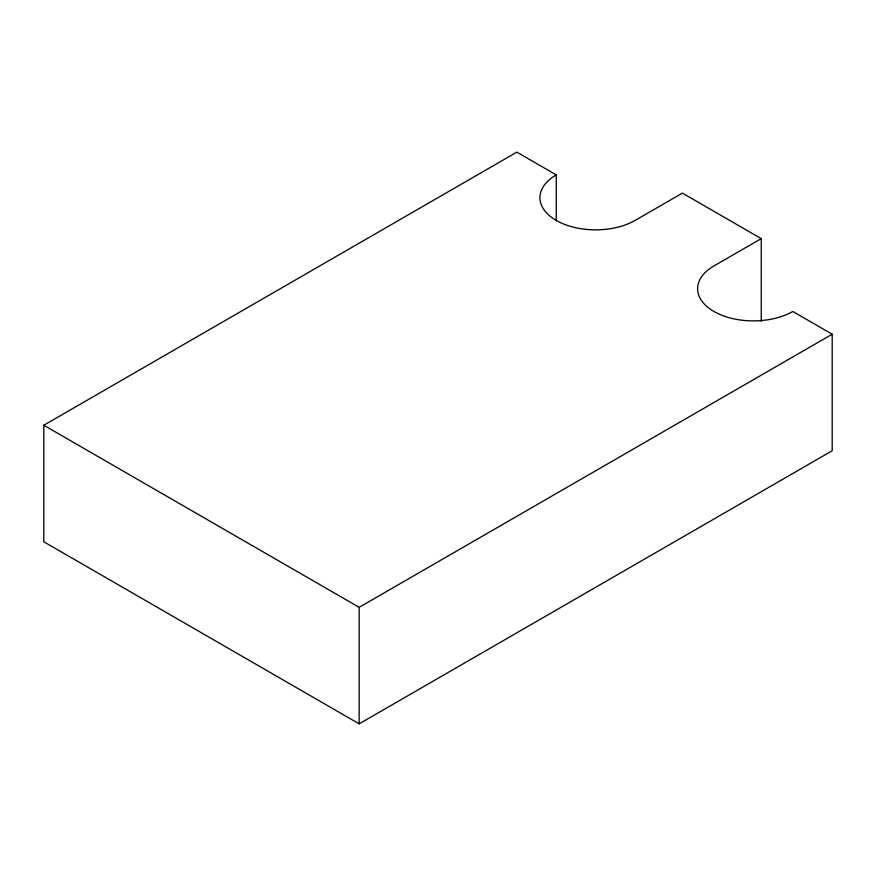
<?xml version="1.0" encoding="UTF-8"?>
<svg xmlns="http://www.w3.org/2000/svg" width="876" height="876" viewBox="0 0 876 876"><rect width="100%" height="100%" fill="white"/><g stroke="black" fill="none" stroke-linecap="round" stroke-linejoin="round"><path stroke-width="1.31" d="M761.244 321.284L761.244 238.633L713.94 265.943A55.746 32.182 0 0 0 713.94 311.462A55.746 32.182 0 0 0 792.78 311.462L832.2 334.216L832.2 450.746L359.16 723.85L43.8 541.784L43.8 425.254L516.84 152.15L556.26 174.904L556.26 220.971M43.8 425.254L359.16 607.331L832.2 334.216M761.244 238.633L682.404 193.114L635.1 220.424A55.746 32.182 0 0 1 556.26 220.424A55.746 32.182 0 0 1 556.26 174.904M359.16 607.331L359.16 723.85"/></g></svg>
